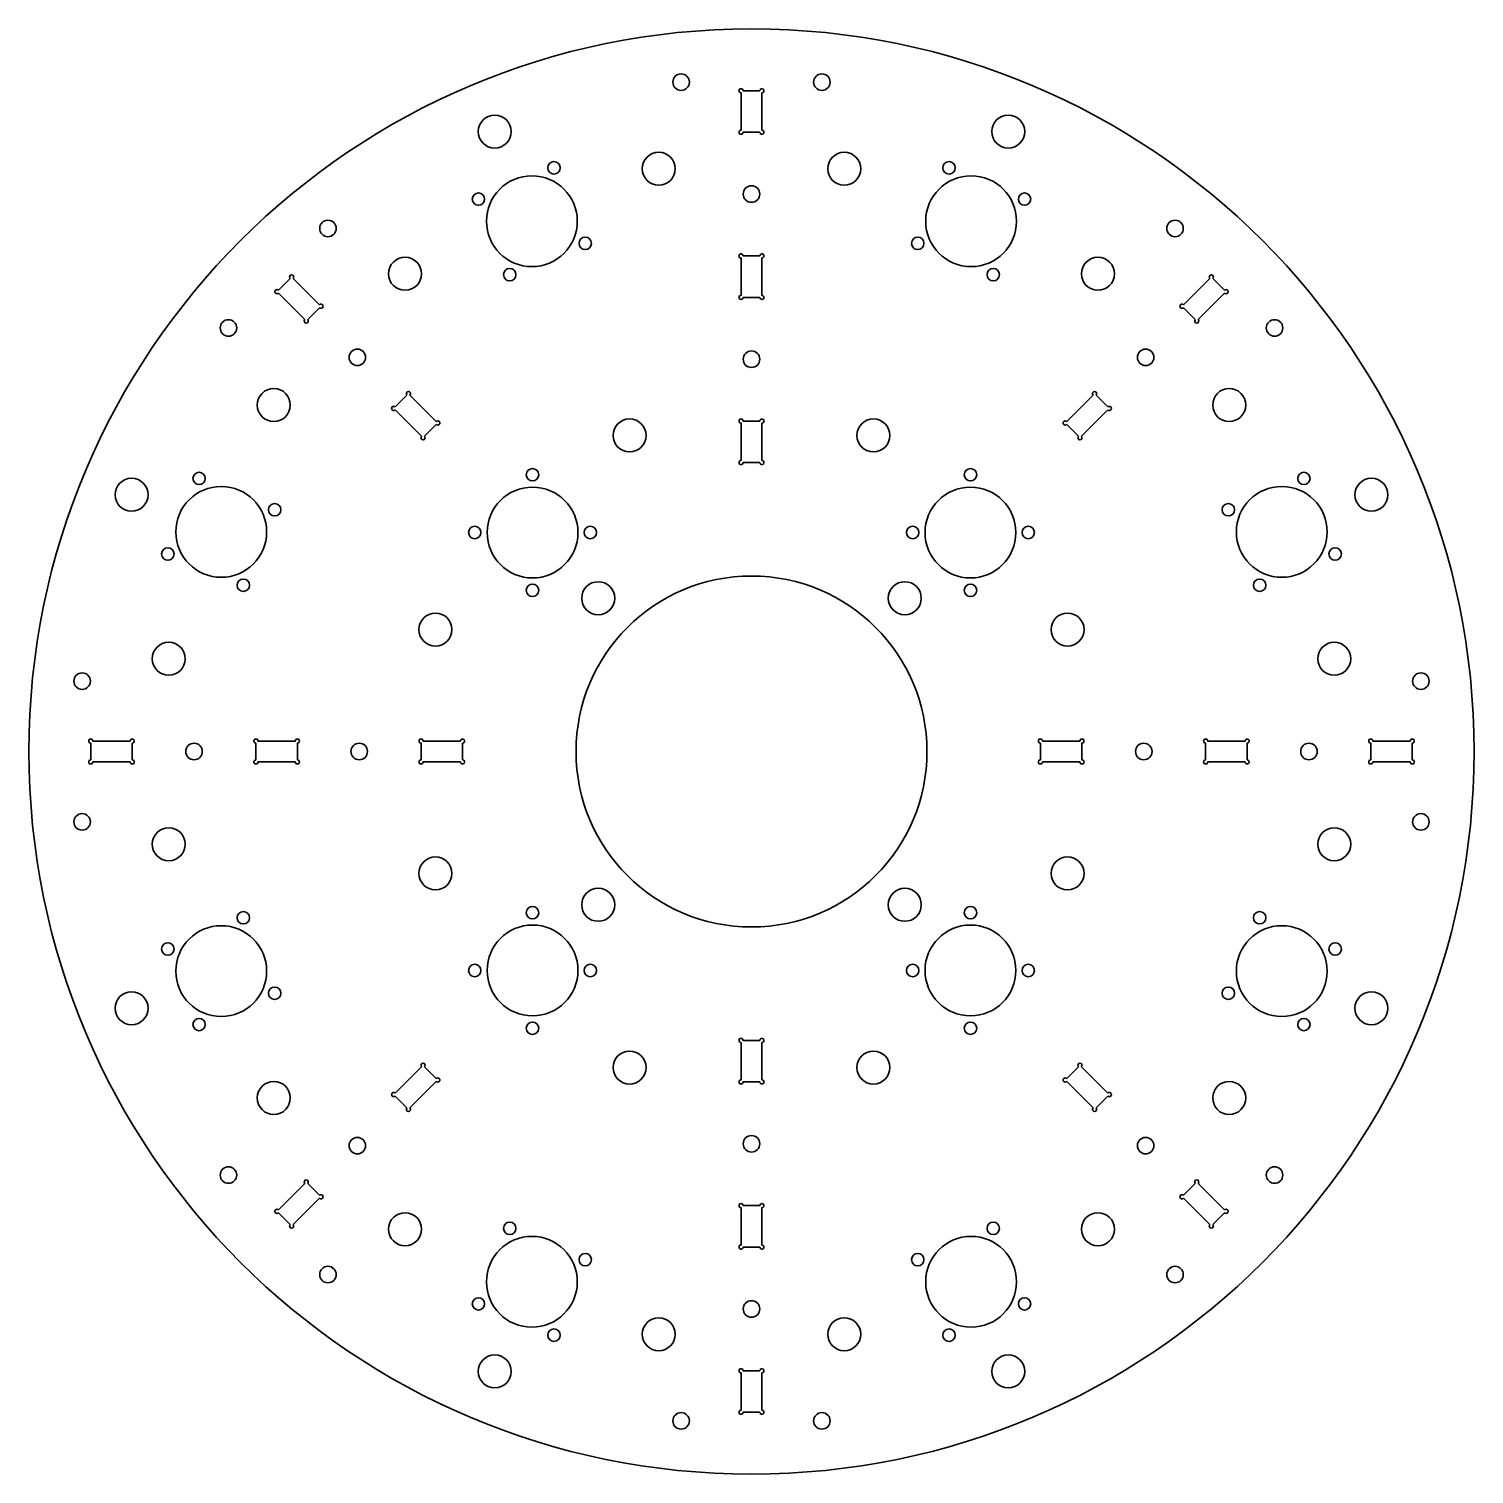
# Model space of a CAD drawing. Extents: x -70 to 280, y -26 to 324.
import ezdxf

# ---------------------------------------------------------------- set-up
doc = ezdxf.new("R2010")
doc.units = 0

msp = doc.modelspace()

# ---------------------------------------------------------------- linework, layer by layer
at = {"color": 7, "lineweight": 35, "ltscale": 0.22625}
for p, q in [((102.474998, 298.975006), (102.474998, 308.024994)), ((107.525002, 298.975006), (107.525002, 308.024994)), ((102.474998, 268.024994), (102.474998, 258.975006)), ((107.525002, 268.024994), (107.525002, 258.975006)), ((0.383553, 256.687347), (-6.015762, 263.08667)), ((209.616455, 256.687347), (216.015762, 263.08667)), ((-3.18734, 253.116455), (-9.586655, 259.515747)), ((22.268509, 234.802383), (28.667824, 228.403076)), ((187.731491, 234.802383), (181.332184, 228.403076)), ((18.697617, 231.231491), (25.096931, 224.832184)), ((191.302383, 231.231491), (184.903076, 224.832184)), ((102.474998, 218.975006), (102.474998, 228.024994)), ((107.525002, 218.975006), (107.525002, 228.024994)), ((-45.475006, 151.024994), (-54.524994, 151.024994)), ((-14.525002, 151.024994), (-5.474998, 151.024994)), ((34.525002, 151.024994), (25.474998, 151.024994)), ((175.475006, 151.024994), (184.524994, 151.024994)), ((224.524994, 151.024994), (215.475006, 151.024994)), ((255.475006, 151.024994), (264.524994, 151.024994)), ((-45.475006, 145.975006), (-54.524994, 145.975006)), ((-14.525002, 145.975006), (-5.474998, 145.975006)), ((34.525002, 145.975006), (25.474998, 145.975006)), ((175.475006, 145.975006), (184.524994, 145.975006)), ((224.524994, 145.975006), (215.475006, 145.975006)), ((255.475006, 145.975006), (264.524994, 145.975006)), ((102.474998, 78.025002), (102.474998, 68.974998)), ((107.525002, 78.025002), (107.525002, 68.974998)), ((18.697617, 65.768509), (25.096931, 72.167824)), ((191.302383, 65.768509), (184.903076, 72.167824)), ((22.268509, 62.197617), (28.667824, 68.596931)), ((187.731491, 62.197617), (181.332184, 68.596931)), ((-3.18734, 43.883553), (-9.586655, 37.484238)), ((213.187347, 43.883553), (219.586655, 37.484238)), ((0.383553, 40.31266), (-6.015762, 33.913345)), ((209.616455, 40.31266), (216.015762, 33.913345)), ((102.474998, 28.974998), (102.474998, 38.025002)), ((107.525002, 28.974998), (107.525002, 38.025002)), ((102.474998, -1.975006), (102.474998, -11.024994)), ((107.525002, -1.975006), (107.525002, -11.024994))]:
    msp.add_line(p, q, dxfattribs=at)
at = {"color": 7, "lineweight": 35, "ltscale": 0.10125}
for p, q in [((102.974998, 308.524994), (107.025002, 308.524994)), ((102.974998, 298.475006), (107.025002, 298.475006)), ((102.974998, 268.524994), (107.025002, 268.524994)), ((-9.586655, 260.22287), (-6.72287, 263.08667)), ((216.72287, 263.08667), (219.586655, 260.22287)), ((-2.480232, 253.116455), (0.383553, 255.980225)), ((102.974998, 258.475006), (107.025002, 258.475006)), ((209.616455, 255.980225), (212.480225, 253.116455)), ((18.697617, 231.938599), (21.561401, 234.802383)), ((188.438599, 234.802383), (191.302383, 231.938599)), ((25.804039, 224.832184), (28.667824, 227.695953)), ((102.974998, 228.524994), (107.025002, 228.524994)), ((181.332184, 227.695953), (184.195953, 224.832184)), ((102.974998, 218.475006), (107.025002, 218.475006)), ((-55.024994, 146.475006), (-55.024994, 150.524994)), ((-44.975006, 146.475006), (-44.975006, 150.524994)), ((-15.025002, 146.475006), (-15.025002, 150.524994)), ((-4.974998, 146.475006), (-4.974998, 150.524994)), ((24.974998, 146.475006), (24.974998, 150.524994)), ((35.025002, 146.475006), (35.025002, 150.524994)), ((174.975006, 150.524994), (174.975006, 146.475006)), ((185.024994, 150.524994), (185.024994, 146.475006)), ((214.975006, 150.524994), (214.975006, 146.475006)), ((225.024994, 150.524994), (225.024994, 146.475006)), ((254.975006, 150.524994), (254.975006, 146.475006)), ((265.024994, 150.524994), (265.024994, 146.475006)), ((107.025002, 78.525002), (102.974998, 78.525002)), ((28.667824, 69.304039), (25.804039, 72.167824)), ((184.195953, 72.167824), (181.332184, 69.304039)), ((107.025002, 68.474998), (102.974998, 68.474998)), ((21.561401, 62.197617), (18.697617, 65.061401)), ((191.302383, 65.061401), (188.438599, 62.197617)), ((0.383553, 41.019768), (-2.480232, 43.883553)), ((212.480225, 43.883553), (209.616455, 41.019768)), ((107.025002, 38.525002), (102.974998, 38.525002)), ((-6.72287, 33.913345), (-9.586655, 36.77713)), ((219.586655, 36.77713), (216.72287, 33.913345)), ((107.025002, 28.474998), (102.974998, 28.474998)), ((107.025002, -1.475006), (102.974998, -1.475006)), ((107.025002, -11.524994), (102.974998, -11.524994))]:
    msp.add_line(p, q, dxfattribs=at)
at = {"color": 7, "lineweight": 35, "ltscale": 0.226249}
msp.add_line((213.187347, 253.116455), (219.586655, 259.515747), dxfattribs=at)
at = {"color": 7, "lineweight": 35}
for centre, radius in [((105, 148.5), 175), ((87.961861, 310.607056), 2), ((122.038139, 310.607056), 2), ((42.813942, 298.630432), 4), ((167.186066, 298.630432), 4), ((57.16457, 289.853577), 1.5), ((82.526001, 289.643494), 4), ((127.473999, 289.643494), 4), ((152.835434, 289.853577), 1.5), ((51.807003, 276.91925), 11), ((158.192993, 276.91925), 11), ((38.872688, 282.276825), 1.5), ((105, 283.5), 2), ((171.127319, 282.276825), 1.5), ((2.420776, 275.174805), 2), ((207.579224, 275.174805), 2), ((64.741318, 271.561676), 1.5), ((145.258682, 271.561676), 1.5), ((21.088005, 264.195038), 4), ((188.911987, 264.195038), 4), ((46.449436, 263.984924), 1.5), ((163.550568, 263.984924), 1.5), ((-21.674789, 251.079224), 2), ((231.674789, 251.079224), 2), ((9.540581, 243.959412), 2), ((105, 243.5), 2), ((200.459412, 243.959412), 2), ((-10.69503, 232.411987), 4), ((220.695038, 232.411987), 4), ((75.478294, 225.044312), 4), ((134.521713, 225.044312), 4), ((51.966991, 215.53302), 1.5), ((158.033005, 215.53302), 1.5), ((-45.130417, 210.686066), 4), ((-28.776825, 214.627319), 1.5), ((238.776825, 214.627319), 1.5), ((255.130417, 210.686066), 4), ((-23.41925, 201.692993), 11), ((51.966991, 201.533005), 11), ((158.033005, 201.533005), 11), ((233.41925, 201.692993), 11), ((-10.48494, 207.050568), 1.5), ((220.48494, 207.050568), 1.5), ((37.966988, 201.533005), 1.5), ((65.966995, 201.533005), 1.5), ((144.033005, 201.533005), 1.5), ((172.03302, 201.533005), 1.5), ((-36.353561, 196.335434), 1.5), ((246.353561, 196.335434), 1.5), ((-18.061684, 188.758682), 1.5), ((51.966991, 187.533005), 1.5), ((105, 148.5), 42.5), ((67.876892, 185.623108), 4), ((142.123108, 185.623108), 4), ((158.033005, 187.533005), 1.5), ((228.061676, 188.758682), 1.5), ((28.455688, 178.021713), 4), ((181.544312, 178.021713), 4), ((-36.143478, 170.973999), 4), ((246.143478, 170.973999), 4), ((-57.107071, 165.538147), 2), ((267.107056, 165.538147), 2), ((-30, 148.5), 2), ((10, 148.5), 2), ((200, 148.5), 2), ((240, 148.5), 2), ((-57.107071, 131.461853), 2), ((267.107056, 131.461853), 2), ((-36.143478, 126.026001), 4), ((246.143478, 126.026001), 4), ((28.455688, 118.978294), 4), ((181.544312, 118.978294), 4), ((67.876892, 111.376892), 4), ((142.123108, 111.376892), 4), ((-18.061684, 108.241318), 1.5), ((51.966991, 109.466995), 1.5), ((158.033005, 109.466995), 1.5), ((228.061676, 108.241318), 1.5), ((-23.41925, 95.307007), 11), ((51.966991, 95.466995), 11), ((158.033005, 95.466995), 11), ((233.41925, 95.307007), 11), ((-36.353561, 100.664566), 1.5), ((246.353561, 100.664566), 1.5), ((37.966988, 95.466995), 1.5), ((65.966995, 95.466995), 1.5), ((144.033005, 95.466995), 1.5), ((172.03302, 95.466995), 1.5), ((-10.48494, 89.949432), 1.5), ((220.48494, 89.949432), 1.5), ((-45.130417, 86.313942), 4), ((255.130417, 86.313942), 4), ((-28.776825, 82.372688), 1.5), ((51.966991, 81.466988), 1.5), ((158.033005, 81.466988), 1.5), ((238.776825, 82.372688), 1.5), ((75.478294, 71.955688), 4), ((134.521713, 71.955688), 4), ((-10.69503, 64.588005), 4), ((220.695038, 64.588005), 4), ((9.540581, 53.040581), 2), ((105, 53.5), 2), ((200.459412, 53.040581), 2), ((-21.674789, 45.920776), 2), ((231.674789, 45.920776), 2), ((21.088005, 32.80497), 4), ((188.911987, 32.80497), 4), ((46.449436, 33.01506), 1.5), ((163.550568, 33.01506), 1.5), ((51.807003, 20.08075), 11), ((158.192993, 20.08075), 11), ((64.741318, 25.438316), 1.5), ((145.258682, 25.438316), 1.5), ((2.420776, 21.825211), 2), ((207.579224, 21.825211), 2), ((38.872688, 14.723175), 1.5), ((105, 13.5), 2), ((171.127319, 14.723175), 1.5), ((82.526001, 7.356522), 4), ((127.473999, 7.356522), 4), ((57.16457, 7.146439), 1.5), ((152.835434, 7.146439), 1.5), ((42.813942, -1.630417), 4), ((167.186066, -1.630417), 4), ((87.961861, -13.607071), 2), ((122.038139, -13.607071), 2)]:
    msp.add_circle(centre, radius, dxfattribs=at)
for centre, start, end in [((102.474998, 308.524994), 0, 269.999997), ((107.525002, 308.524994), 269.999997, 180.000005), ((102.474998, 298.475006), 90.000003, 360), ((107.525002, 298.475006), 179.999995, 90.000003), ((102.474998, 268.524994), 0, 269.999997), ((107.525002, 268.524994), 269.999997, 180.000005), ((-6.369316, 263.440216), 314.999999, 225), ((216.369324, 263.440216), 314.999999, 225), ((-9.940208, 259.869324), 45.000001, 314.999999), ((219.940216, 259.869324), 225, 135), ((0.737106, 256.333801), 225, 135), ((102.474998, 258.475006), 90.000003, 360), ((107.525002, 258.475006), 179.999995, 90.000003), ((209.262894, 256.333801), 45.000001, 314.999999), ((-2.833786, 252.762894), 135, 45.000001), ((212.833786, 252.762894), 135, 45.000001), ((21.914955, 235.155945), 314.999999, 225), ((188.085052, 235.155945), 314.999999, 225), ((18.344063, 231.585052), 45.000001, 314.999999), ((191.655945, 231.585052), 225, 135), ((29.021378, 228.049515), 225, 135), ((102.474998, 228.524994), 0, 269.999997), ((107.525002, 228.524994), 269.999997, 180.000005), ((180.978622, 228.049515), 45.000001, 314.999999), ((25.450485, 224.478622), 135, 45.000001), ((184.549515, 224.478622), 135, 45.000001), ((102.474998, 218.475006), 90.000003, 360), ((107.525002, 218.475006), 179.999995, 90.000003), ((-55.024994, 151.024994), 0, 269.999997), ((-44.975006, 151.024994), 269.999997, 180.000005), ((-15.025002, 151.024994), 0, 269.999997), ((-4.974998, 151.024994), 269.999997, 179.999995), ((24.974998, 151.024994), 360, 269.999997), ((35.025002, 151.024994), 269.999997, 180.000005), ((174.975006, 151.024994), 0, 269.999997), ((185.024994, 151.024994), 269.999997, 179.999995), ((214.975006, 151.024994), 360, 269.999997), ((225.024994, 151.024994), 269.999997, 180.000005), ((254.975006, 151.024994), 360, 269.999997), ((265.024994, 151.024994), 269.999997, 179.999995), ((-55.024994, 145.975006), 90.000003, 0), ((-44.975006, 145.975006), 180.000005, 90.000003), ((-15.025002, 145.975006), 90.000003, 360), ((-4.974998, 145.975006), 180.000005, 90.000003), ((24.974998, 145.975006), 90.000003, 0), ((35.025002, 145.975006), 179.999995, 90.000003), ((174.975006, 145.975006), 90.000003, 360), ((185.024994, 145.975006), 180.000005, 90.000003), ((214.975006, 145.975006), 90.000003, 0), ((225.024994, 145.975006), 179.999995, 90.000003), ((254.975006, 145.975006), 90.000003, 360), ((265.024994, 145.975006), 180.000005, 90.000003), ((102.474998, 78.525002), 0, 269.999997), ((107.525002, 78.525002), 269.999997, 180.000005), ((25.450485, 72.521378), 314.999999, 225), ((184.549515, 72.521378), 314.999999, 225), ((29.021378, 68.950485), 225, 135), ((102.474998, 68.474998), 90.000003, 360), ((107.525002, 68.474998), 179.999995, 90.000003), ((180.978622, 68.950485), 45.000001, 314.999999), ((18.344063, 65.414955), 45.000001, 314.999999), ((191.655945, 65.414955), 225, 135), ((21.914955, 61.844063), 135, 45.000001), ((188.085052, 61.844063), 135, 45.000001), ((-2.833786, 44.237106), 314.999999, 225), ((212.833786, 44.237106), 314.999999, 225), ((0.737106, 40.666214), 225, 135), ((102.474998, 38.525002), 0, 269.999997), ((107.525002, 38.525002), 269.999997, 180.000005), ((209.262894, 40.666214), 45.000001, 314.999999), ((-9.940208, 37.130684), 45.000001, 314.999999), ((219.940216, 37.130684), 225, 135), ((-6.369316, 33.559792), 135, 45.000001), ((216.369324, 33.559792), 135, 45.000001), ((102.474998, 28.474998), 90.000003, 360), ((107.525002, 28.474998), 179.999995, 90.000003), ((102.474998, -1.475006), 0, 269.999997), ((107.525002, -1.475006), 269.999997, 180.000005), ((102.474998, -11.524994), 90.000003, 360), ((107.525002, -11.524994), 179.999995, 90.000003)]:
    msp.add_arc(centre, 0.5, start, end, dxfattribs=at)

doc.saveas('drawing.dxf')
